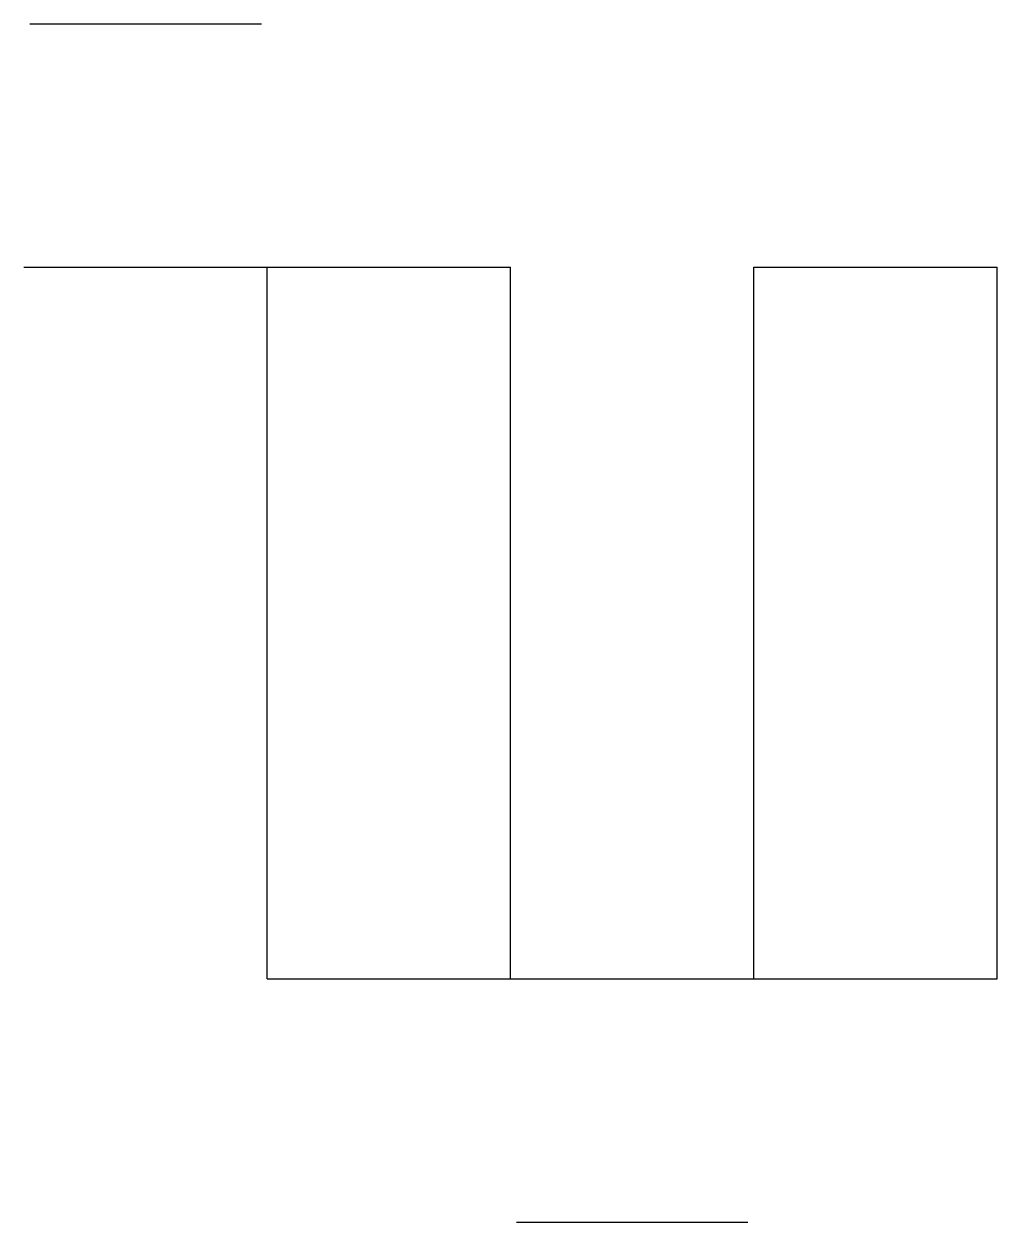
# Model space of a CAD drawing. Header units: millimetres. Extents: x 0 to 166, y 15 to 220.
import ezdxf

# ---------------------------------------------------------------- set-up
doc = ezdxf.new("R2010")
doc.units = ezdxf.units.MM
doc.layers.add('SCORE', color=5, linetype='CONTINUOUS')

msp = doc.modelspace()

# ---------------------------------------------------------------- linework, layer by layer
at = {"layer": 'SCORE', "color": 5}
for p, q in [((1, 219.5), (40.5, 219.5)), ((0, 178), (41.5, 178)), ((41.5, 56.5), (41.5, 178)), ((41.5, 178), (83, 178)), ((83, 56.5), (83, 178)), ((124.5, 56.5), (124.5, 178)), ((124.5, 178), (166, 178)), ((166, 56.5), (166, 178)), ((41.5, 56.5), (83, 56.5)), ((83, 56.5), (124.5, 56.5)), ((124.5, 56.5), (166, 56.5)), ((84, 15), (123.5, 15))]:
    msp.add_line(p, q, dxfattribs=at)

doc.saveas('drawing.dxf')
